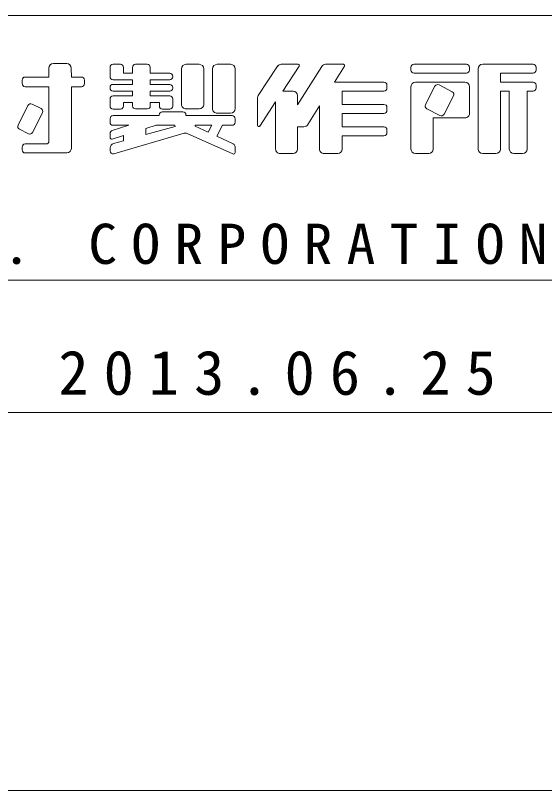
# Model space of a CAD drawing. Units: millimetres on the paper. Extents: x 0 to 420, y -594 to 297.
# Drawn here: x 338.32 to 366.31, y -594 to -553 of the extents above; entities that cross this region are included whole.
import ezdxf

# ---------------------------------------------------------------- set-up
doc = ezdxf.new("R2010")
doc.units = ezdxf.units.MM
for name, color, linetype, lineweight in [('0_2', 7, 'Continuous', 13), ('FMT', 7, 'Continuous', 13), ('FMT-TXT', 7, 'Continuous', 13)]:
    doc.layers.add(name, color=color, linetype=linetype, lineweight=lineweight)
doc.styles.add('ＭＳ ゴシック', font='')
doc.styles.get('ＭＳ ゴシック').set_extended_font_data('MS Gothic')

msp = doc.modelspace()

# ---------------------------------------------------------------- linework, layer by layer
at = {"layer": '0_2'}
msp.add_line((420, -594), (0, -594), dxfattribs=at)
at = {"layer": 'FMT'}
for p, q in [((28, -553), (403, -553)), ((307, -567), (392, -567)), ((403, -574), (28, -574))]:
    msp.add_line(p, q, dxfattribs=at)
at = {"layer": 'FMT-TXT'}
for p, q in [((340.32, -555.546), (341.028, -555.546)), ((340.08, -556.258), (340.08, -555.786)), ((341.268, -555.785), (341.27, -556.258)), ((343.319, -556.243), (343.319, -555.743)), ((343.479, -555.583), (343.863, -555.583)), ((344.023, -555.742), (344.024, -556.056)), ((344.505, -556.056), (344.505, -555.743)), ((344.665, -555.583), (345.285, -555.583)), ((345.445, -555.742), (345.447, -556.056)), ((347.102, -557.091), (347.102, -555.823)), ((347.342, -555.583), (348.033, -555.583)), ((348.273, -555.823), (348.273, -557.701)), ((348.746, -556.405), (348.746, -555.823)), ((348.986, -555.583), (349.698, -555.583)), ((349.938, -555.823), (349.938, -557.928)), ((352.179, -555.689), (351.161, -557.231)), ((353.276, -555.582), (352.379, -555.582)), ((353.329, -555.681), (352.456, -557.002)), ((353.243, -557.723), (354.519, -555.694)), ((355.664, -555.582), (354.722, -555.582)), ((355.188, -556.526), (355.719, -555.68)), ((359.241, -555.89), (359.241, -555.742)), ((359.401, -555.582), (360.14, -555.581)), ((360.14, -555.581), (362.178, -555.581)), ((362.338, -555.741), (362.338, -555.89)), ((362.797, -560.067), (362.797, -555.822)), ((363.037, -555.582), (363.618, -555.581)), ((363.618, -555.581), (365.704, -555.581)), ((365.864, -555.741), (365.864, -555.891)), ((338.827, -556.255), (340.08, -556.258)), ((341.27, -556.258), (341.806, -556.258)), ((344.024, -556.056), (344.505, -556.056)), ((345.447, -556.056), (346.48, -556.056)), ((346.64, -556.216), (346.64, -556.243)), ((362.178, -556.05), (359.401, -556.05)), ((365.704, -556.051), (363.973, -556.053)), ((363.973, -556.053), (363.973, -556.526)), ((338.666, -556.605), (338.666, -556.415)), ((340.08, -556.765), (338.826, -556.765)), ((340.084, -559.638), (340.08, -556.765)), ((341.805, -556.766), (341.27, -556.765)), ((341.27, -556.765), (341.27, -560.03)), ((341.966, -556.418), (341.966, -556.606)), ((344.505, -556.403), (343.479, -556.403)), ((343.479, -556.645), (344.505, -556.649)), ((344.505, -556.649), (344.505, -556.403)), ((346.48, -556.403), (345.447, -556.403)), ((345.447, -556.403), (345.447, -556.649)), ((345.447, -556.649), (346.48, -556.649)), ((348.742, -557.927), (348.746, -556.405)), ((355.188, -556.526), (357.808, -556.526)), ((357.968, -556.686), (357.968, -556.838)), ((359.241, -560.067), (359.241, -556.769)), ((359.481, -556.529), (361.711, -556.528)), ((360.51, -556.742), (360.006, -557.716)), ((360.726, -556.673), (361.425, -557.036)), ((361.711, -556.528), (362.098, -556.528)), ((362.338, -556.768), (362.338, -558.182)), ((363.973, -556.526), (365.704, -556.526)), ((365.864, -556.686), (365.864, -556.838)), ((343.319, -556.842), (343.319, -556.805)), ((344.505, -557.002), (343.479, -557.002)), ((344.505, -557.254), (344.505, -557.002)), ((346.48, -557.004), (345.447, -557.006)), ((345.447, -557.006), (345.447, -557.254)), ((346.64, -556.809), (346.64, -556.844)), ((347.101, -557.701), (347.102, -557.091)), ((352.456, -557.002), (353.001, -557.002)), ((357.809, -556.998), (355.605, -557.001)), ((355.605, -557.001), (355.605, -557.705)), ((364.444, -556.998), (363.973, -556.998)), ((363.973, -556.998), (363.973, -560.067)), ((364.444, -556.998), (364.444, -560.067)), ((365.704, -556.998), (365.386, -556.998)), ((365.386, -556.998), (365.386, -560.067)), ((343.319, -557.789), (343.319, -557.414)), ((343.479, -557.254), (344.505, -557.254)), ((344.505, -557.599), (344.031, -557.599)), ((344.031, -557.599), (344.031, -557.789)), ((344.506, -557.782), (344.505, -557.599)), ((345.447, -557.254), (346.48, -557.254)), ((345.447, -557.599), (345.447, -557.781)), ((345.928, -557.599), (345.447, -557.599)), ((345.928, -557.79), (345.928, -557.599)), ((346.64, -557.414), (346.64, -557.789)), ((351.121, -557.363), (351.121, -558.81)), ((352.081, -557.571), (351.238, -558.846)), ((352.078, -560.066), (352.081, -557.571)), ((353.241, -557.241), (353.243, -557.723)), ((361.494, -557.251), (360.99, -558.225)), ((338.454, -558.799), (338.976, -557.759)), ((339.191, -557.688), (339.669, -557.928)), ((343.871, -557.949), (343.479, -557.949)), ((345.287, -557.941), (344.666, -557.941)), ((346.48, -557.949), (346.088, -557.949)), ((348.033, -557.941), (347.341, -557.941)), ((353.779, -558.775), (354.403, -557.779)), ((354.403, -560.067), (354.403, -557.779)), ((355.605, -557.705), (357.808, -557.705)), ((357.968, -557.865), (357.968, -558.018)), ((360.074, -557.931), (360.774, -558.294)), ((339.217, -559.183), (339.74, -558.143)), ((345.917, -558.298), (343.481, -558.298)), ((345.917, -558.298), (345.917, -558.255)), ((346.077, -558.095), (347.173, -558.095)), ((347.333, -558.251), (347.334, -558.298)), ((347.334, -558.298), (349.772, -558.298)), ((349.698, -558.168), (348.982, -558.168)), ((357.808, -558.178), (355.605, -558.179)), ((355.605, -558.179), (355.605, -558.888)), ((362.097, -558.422), (360.421, -558.419)), ((360.421, -558.419), (360.421, -560.067)), ((343.321, -558.458), (343.321, -558.649)), ((344.314, -558.805), (343.432, -559.084)), ((343.481, -558.809), (344.314, -558.805)), ((345.217, -558.973), (345.761, -558.805)), ((346.744, -558.805), (345.761, -558.805)), ((346.744, -558.805), (346.766, -558.871)), ((348.699, -558.805), (347.839, -558.805)), ((348.699, -558.805), (348.502, -559.168)), ((349.267, -558.805), (348.977, -559.391)), ((349.771, -558.808), (349.267, -558.805)), ((349.932, -558.458), (349.932, -558.648)), ((338.525, -559.014), (339.002, -559.254)), ((343.321, -559.236), (343.321, -559.46)), ((343.525, -560.316), (347.242, -559.233)), ((345.217, -559.297), (346.766, -558.871)), ((345.217, -558.973), (345.217, -559.297)), ((347.828, -558.851), (348.502, -559.168)), ((353.243, -558.888), (353.575, -558.888)), ((353.243, -558.888), (353.243, -560.067)), ((355.605, -558.888), (357.808, -558.888)), ((357.968, -559.048), (357.968, -559.2)), ((344.036, -559.34), (343.425, -559.536)), ((343.497, -559.77), (344.036, -559.622)), ((344.036, -559.34), (344.036, -559.622)), ((347.407, -559.244), (349.819, -560.322)), ((348.977, -559.391), (349.84, -559.797)), ((357.808, -559.36), (355.605, -559.362)), ((355.605, -559.362), (355.605, -560.067)), ((338.666, -560.11), (338.666, -559.958)), ((338.826, -559.798), (339.924, -559.798)), ((343.321, -560.001), (343.321, -560.163)), ((349.932, -559.942), (349.932, -560.249)), ((341.03, -560.27), (338.826, -560.27)), ((353.003, -560.307), (352.318, -560.307)), ((355.365, -560.307), (354.643, -560.307)), ((360.181, -560.307), (359.481, -560.307)), ((363.733, -560.307), (363.037, -560.307)), ((365.146, -560.307), (364.684, -560.307))]:
    msp.add_line(p, q, dxfattribs=at)
for centre, radius, start, end in [((340.32, -555.786), 0.24, 90, 180), ((341.028, -555.786), 0.24, 0.3129, 90), ((343.479, -555.743), 0.16, 90, 180), ((343.863, -555.743), 0.16, 0.2336, 90), ((344.665, -555.743), 0.16, 90, 180), ((345.285, -555.743), 0.16, 0.3336, 90), ((347.342, -555.823), 0.24, 90, 180), ((348.033, -555.823), 0.24, 0, 90), ((348.986, -555.823), 0.24, 90, 180), ((349.698, -555.823), 0.24, 0, 90), ((352.379, -555.822), 0.24, 90, 146.5476), ((353.276, -555.646), 0.064, 326.5476, 90), ((354.722, -555.822), 0.24, 90, 147.8433), ((355.664, -555.646), 0.064, 327.9289, 90), ((359.401, -555.742), 0.16, 90.0529, 180), ((359.401, -555.89), 0.16, 180, 270), ((362.178, -555.741), 0.16, 0, 90), ((362.178, -555.89), 0.16, 270, 0), ((363.037, -555.822), 0.24, 90.0579, 180), ((365.704, -555.741), 0.16, 0, 90), ((365.704, -555.891), 0.16, 270.0932, 0), ((338.826, -556.415), 0.16, 89.8529, 180), ((341.806, -556.418), 0.16, 0, 90), ((343.479, -556.243), 0.16, 180, 270), ((346.48, -556.216), 0.16, 0, 90), ((346.48, -556.243), 0.16, 270.0181, 0), ((338.826, -556.605), 0.16, 180, 270), ((341.806, -556.606), 0.16, 269.912, 0), ((343.479, -556.805), 0.16, 89.8126, 180), ((346.48, -556.809), 0.16, 0, 90), ((357.808, -556.686), 0.16, 0, 90), ((359.481, -556.769), 0.24, 90.0051, 180), ((360.652, -556.816), 0.16, 62.6201, 152.6201), ((362.098, -556.768), 0.24, 0, 90), ((365.704, -556.686), 0.16, 0, 90), ((343.479, -556.842), 0.16, 180, 270), ((346.48, -556.844), 0.16, 270.0845, 0), ((353.001, -557.242), 0.24, 0.2212, 90), ((357.808, -556.838), 0.16, 270.0971, 0), ((361.352, -557.178), 0.16, 332.6201, 62.6201), ((365.704, -556.838), 0.16, 270.1157, 0), ((343.479, -557.414), 0.16, 89.9878, 180), ((346.48, -557.414), 0.16, 0, 90), ((351.361, -557.363), 0.24, 146.5476, 180), ((339.119, -557.831), 0.16, 63.3014, 153.3014), ((339.597, -558.071), 0.16, 333.3014, 63.3014), ((343.479, -557.789), 0.16, 180, 270), ((343.871, -557.789), 0.16, 270, 0), ((344.666, -557.781), 0.16, 180.2818, 270), ((345.287, -557.781), 0.16, 270, 0), ((346.088, -557.789), 0.16, 180.1926, 270), ((346.48, -557.789), 0.16, 270, 0), ((347.341, -557.701), 0.24, 179.9549, 270), ((348.033, -557.701), 0.24, 270, 0), ((348.982, -557.928), 0.24, 179.8812, 270), ((349.698, -557.928), 0.24, 270, 0), ((357.808, -557.865), 0.16, 0, 90), ((360.148, -557.789), 0.16, 152.6201, 242.6201), ((343.481, -558.458), 0.16, 90, 180), ((346.077, -558.255), 0.16, 90, 180), ((347.173, -558.255), 0.16, 1.1787, 90), ((349.772, -558.458), 0.16, 0, 90), ((357.808, -558.018), 0.16, 270.0137, 0), ((360.847, -558.152), 0.16, 242.6201, 332.6201), ((362.098, -558.182), 0.24, 269.8983, 0), ((338.597, -558.871), 0.16, 153.3014, 243.3014), ((343.481, -558.649), 0.16, 180, 270.231), ((347.839, -558.829), 0.024, 90, 244.8124), ((349.772, -558.648), 0.16, 269.6545, 0), ((351.185, -558.81), 0.064, 180, 326.5476), ((353.575, -558.648), 0.24, 270, 327.9289), ((339.074, -559.111), 0.16, 243.3014, 333.3014), ((343.481, -559.236), 0.16, 107.536, 180), ((347.309, -559.463), 0.24, 65.9275, 106.2508), ((357.808, -559.048), 0.16, 0, 90), ((357.808, -559.2), 0.16, 270.0526, 0), ((339.924, -559.638), 0.16, 270, 0.0867), ((343.401, -559.46), 0.08, 180, 287.8237), ((338.826, -559.958), 0.16, 90, 180), ((341.03, -560.03), 0.24, 270, 0), ((343.561, -560.001), 0.24, 105.3771, 180), ((349.772, -559.942), 0.16, 0, 64.8124), ((338.826, -560.11), 0.16, 180, 270), ((343.481, -560.163), 0.16, 180, 286.2508), ((349.852, -560.249), 0.08, 245.9275, 0), ((352.318, -560.067), 0.24, 179.9474, 270), ((353.003, -560.067), 0.24, 270, 0), ((354.643, -560.067), 0.24, 179.9892, 270), ((355.365, -560.067), 0.24, 270, 0), ((359.481, -560.067), 0.24, 180, 270), ((360.181, -560.067), 0.24, 270, 0), ((363.037, -560.067), 0.24, 180, 270), ((363.733, -560.067), 0.24, 270, 0), ((364.684, -560.067), 0.24, 180, 270), ((365.146, -560.067), 0.24, 270, 0)]:
    msp.add_arc(centre, radius, start, end, dxfattribs=at)

# ---------------------------------------------------------------- texts
at = {"layer": 'FMT-TXT', "attachment_point": 7, "style": 'ＭＳ ゴシック'}
for s, insert, char_height in [('\\T1.5;\\W1.05;NAKAMURA\\~MFG.\\~CORPORATION', (310.279, -566.175), 2.126), ('\\T1.5;2013.06.25', (340.584, -573.104), 2.346)]:
    msp.add_mtext(s, dxfattribs=dict(at, insert=insert, char_height=char_height))

doc.saveas('drawing.dxf')
